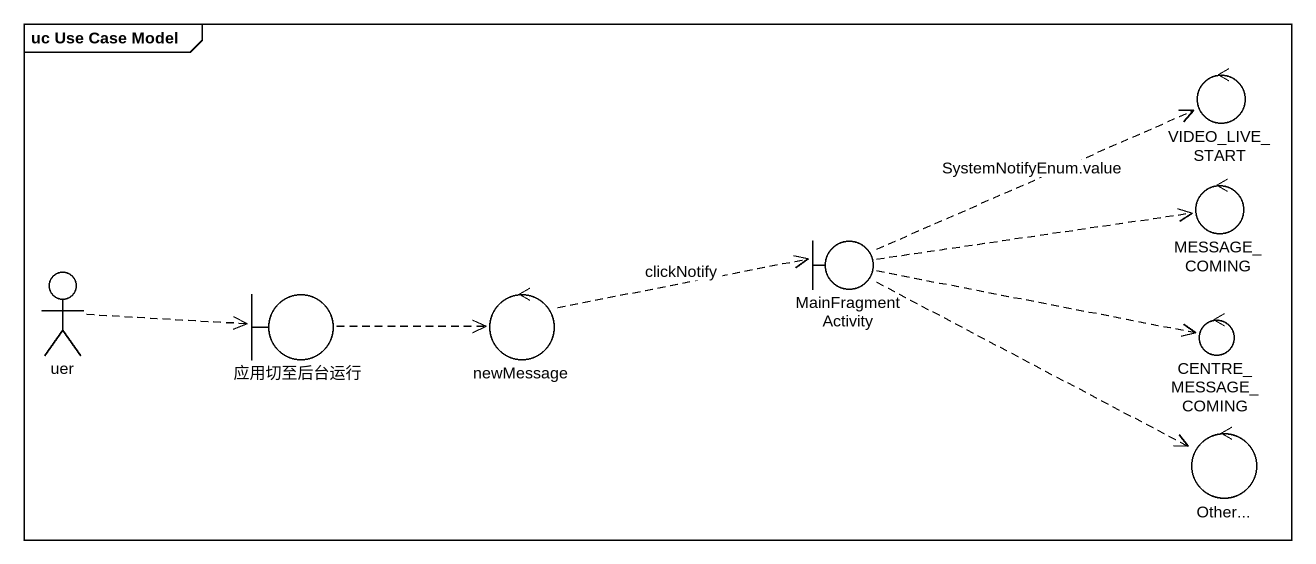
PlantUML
@startuml
mainframe uc Use Case Model
control VIDEO_LIVE_START
control MESSAGE_COMING
actor uer
boundary 应用切至后台运行
control newMessage
boundary MainFragmentActivity
control CENTRE_MESSAGE_COMING
control "Other..." as Other
uer .right.> 应用切至后台运行
应用切至后台运行 .right.> newMessage
newMessage .right.> MainFragmentActivity : clickNotify
MainFragmentActivity .right.> VIDEO_LIVE_START : SystemNotifyEnum.value
MainFragmentActivity .right.> MESSAGE_COMING
MainFragmentActivity .right.> CENTRE_MESSAGE_COMING
MainFragmentActivity .right.> Other
@enduml
